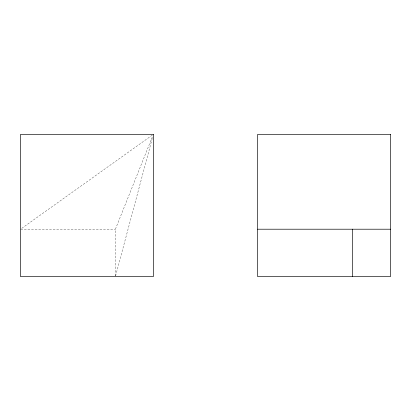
<?xml version="1.0" encoding="UTF-8"?>
<svg xmlns="http://www.w3.org/2000/svg" width="411" height="411" viewBox="0 0 411 411"><rect width="100%" height="100%" fill="white"/><g stroke="black" fill="none" stroke-linecap="round" stroke-linejoin="round"><path stroke-width="0.31" stroke-dasharray="2.06 1.54" d="M115.563 276.017L152.512 137.459M115.399 275.992L115.399 229.21L152.625 136.144M152.291 135.111L20.55 229.21L115.399 229.21"/><path stroke-width="0.62" d="M257.666 229.21L390.45 229.21M352.51 229.21L352.51 276.634M153.334 134.366L20.55 134.366L20.55 276.634L153.334 276.634L153.334 134.366M390.45 134.366L257.666 134.366L257.666 276.634L390.45 276.634L390.45 134.366"/></g></svg>
